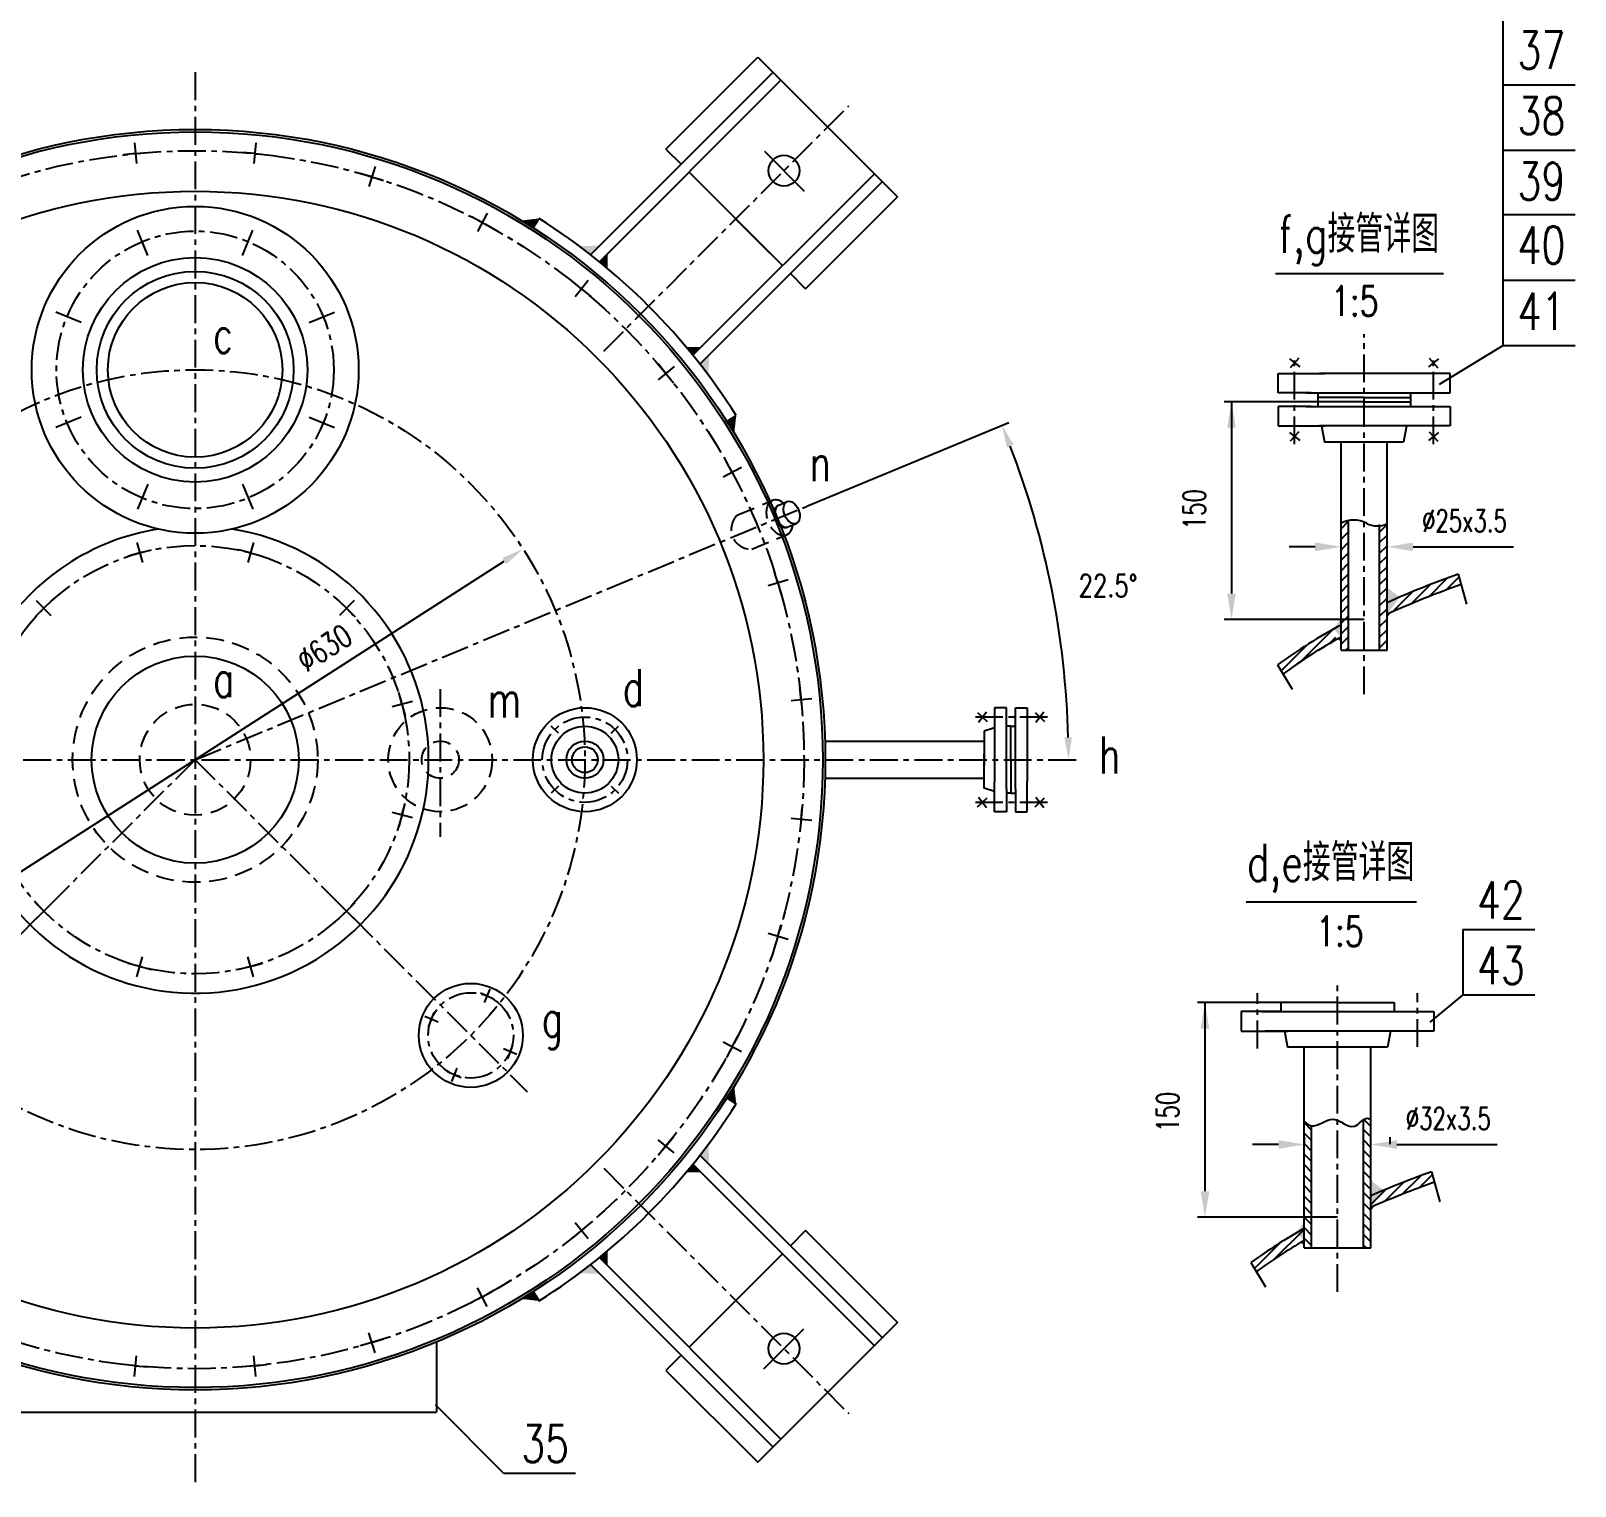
# Model space of a CAD drawing. Extents: x 0 to 1476, y -3 to 841.
# Drawn here: x 186.4 to 394.3, y 102.8 to 298.6 of the extents above; entities that cross this region are included whole.
import ezdxf
from ezdxf.enums import TextEntityAlignment as Align

# ---------------------------------------------------------------- set-up
doc = ezdxf.new("R2010")
doc.units = 0
doc.header["$LTSCALE"] = 3
doc.header["$MEASUREMENT"] = 0
doc.linetypes.add('CENTER', pattern=[2, 1.25, -0.25, 0.25, -0.25])
doc.linetypes.add('DASHED', pattern=[1.2, 0.8, -0.4])
doc.layers.get('0').update_dxf_attribs({"linetype": 'CONTINUOUS'})
doc.layers.get('DEFPOINTS').update_dxf_attribs({"linetype": 'CONTINUOUS'})
for name, color, linetype in [('1', 2, 'CONTINUOUS'), ('2', 1, 'CONTINUOUS'), ('3', 2, 'CENTER'), ('4', 2, 'CENTER'), ('5', 4, 'DASHED')]:
    doc.layers.add(name, color=color, linetype=linetype)
doc.styles.get("Standard").update_dxf_attribs({"font": 'simplex', "width": 0.75, "bigfont": 'hztxt'})
doc.dimstyles.get("Standard").update_dxf_attribs({"dimtxt": 3, "dimasz": 3, "dimexe": 1, "dimexo": 0.06, "dimgap": 1, "dimtad": 1, "dimzin": 0, "dimtxsty": 'STANDARD', "dimcen": 0.09, "dimclrd": 3, "dimclre": 3, "dimclrt": 3, "dimazin": 3, "dimtfac": 0.051429, "dimtofl": 0, "dimtmove": 0, "dimatfit": 3, "dimtolj": 1, "dimtzin": 0})

# ---------------------------------------------------------------- blocks, each defined once
blk = doc.blocks.new('*X0')
at = {"color": 0}
for p, q in [((2942.09, 222.56), (2944.59, 225.06)), ((2944.39, 223.45), (2946.17, 225.22)), ((2937.19, 220.48), (2939.95, 223.24)), ((2939.71, 221.59), (2942.31, 224.19)), ((2924.91, 213.86), (2929.19, 218.14)), ((2928.68, 216.22), (2929.59, 217.13)), ((2922.22, 212.58), (2925.71, 216.08))]:
    blk.add_line(p, q, dxfattribs=at)
blk = doc.blocks.new('*D36')
at = {"color": 3, "linetype": 'BYBLOCK'}
blk.add_line((2896.79, 270.6), (2980.04, 324.08), dxfattribs=at)
for points in [[(2979.77, 324.5), (2980.31, 323.66), (2982.57, 325.7)], [(2896.52, 271.02), (2897.06, 270.18), (2894.27, 268.98)]]:
    blk.add_solid(points, dxfattribs=at)
at = {"layer": 'DEFPOINTS', "color": 0, "linetype": 'BYBLOCK'}
for p in [(2982.57, 325.7), (2894.27, 268.98)]:
    blk.add_point(p, dxfattribs=at)
at = {"color": 3, "linetype": 'BYBLOCK', "insert": (2955.81, 312.39), "char_height": 3, "attachment_point": 5, "rotation": 32.7153}
blk.add_mtext('\\A1;∅630', dxfattribs=at)
blk = doc.blocks.new('*D40')
at = {"color": 3, "linetype": 'BYBLOCK'}
for p, q in [((2928.03, 451.5), (2928.03, 456.79)), ((2931.03, 455.79), (2945.55, 455.79)), ((2948.55, 451.48), (2948.55, 456.79))]:
    blk.add_line(p, q, dxfattribs=at)
for points in [[(2931.03, 456.29), (2931.03, 455.29), (2928.03, 455.79)], [(2945.55, 456.29), (2945.55, 455.29), (2948.55, 455.79)]]:
    blk.add_solid(points, dxfattribs=at)
at = {"layer": 'DEFPOINTS', "color": 0, "linetype": 'BYBLOCK'}
for p in [(2948.55, 455.79), (2928.03, 451.44), (2948.55, 451.42)]:
    blk.add_point(p, dxfattribs=at)
at = {"color": 3, "linetype": 'BYBLOCK', "insert": (2938.29, 458.29), "char_height": 3, "attachment_point": 5}
blk.add_mtext('\\A1;∅125', dxfattribs=at)
blk = doc.blocks.new('*D19')
at = {"color": 3, "linetype": 'BYBLOCK'}
for p, q in [((2938.42, 407.13), (2938.42, 399.7)), ((2971.42, 400.65), (2971.42, 401.7)), ((2968.42, 400.7), (2941.42, 400.7))]:
    blk.add_line(p, q, dxfattribs=at)
for points in [[(2941.42, 401.2), (2941.42, 400.2), (2938.42, 400.7)], [(2968.42, 401.2), (2968.42, 400.2), (2971.42, 400.7)]]:
    blk.add_solid(points, dxfattribs=at)
at = {"layer": 'DEFPOINTS', "color": 0, "linetype": 'BYBLOCK'}
for p in [(2938.42, 407.19), (2938.42, 400.7), (2971.42, 400.59)]:
    blk.add_point(p, dxfattribs=at)
at = {"color": 3, "linetype": 'BYBLOCK', "insert": (2954.92, 403.2), "char_height": 3, "attachment_point": 5}
blk.add_mtext('\\A1;200', dxfattribs=at)
blk = doc.blocks.new('*D9')
at = {"color": 3, "linetype": 'BYBLOCK'}
for p, q in [((2990.08, 443.15), (2988.84, 443.15)), ((2989.84, 424.43), (2989.84, 440.15)), ((2975.98, 421.43), (2990.84, 421.43))]:
    blk.add_line(p, q, dxfattribs=at)
for points in [[(2989.34, 440.15), (2990.34, 440.15), (2989.84, 443.15)], [(2989.34, 424.43), (2990.34, 424.43), (2989.84, 421.43)]]:
    blk.add_solid(points, dxfattribs=at)
at = {"layer": 'DEFPOINTS', "color": 0, "linetype": 'BYBLOCK'}
for p in [(2989.84, 443.15), (2990.14, 443.15), (2975.92, 421.43)]:
    blk.add_point(p, dxfattribs=at)
at = {"color": 3, "linetype": 'BYBLOCK', "insert": (2987.34, 432.29), "char_height": 3, "attachment_point": 5, "rotation": 90}
blk.add_mtext('\\A1;100', dxfattribs=at)

msp = doc.modelspace()

# ---------------------------------------------------------------- hatches: boundary and pattern name
at = {"layer": '1'}
h = msp.add_hatch(dxfattribs=at)
h.set_pattern_fill('ANSI31', color=256, scale=8, style=0)
h.set_pattern_definition([(45, (-2734.2247, -459.7851), (-0.70710678, 0.70710678), [])])
h.paths.add_polyline_path([(362.7692, 219.40642), (363.7692, 219.40642), (363.7692, 232.73, 0.071465137), (362.7692, 232.38975)])
h.paths.add_polyline_path([(362.7692, 215.26731), (363.7692, 215.26731), (363.7692, 219.40642), (362.7692, 219.40642)])
h.paths.add_polyline_path([(367.9692, 215.26731), (368.9692, 215.26731), (368.9692, 232.31321, -0.086303003), (367.9692, 232.02052)])
h = msp.add_hatch(dxfattribs=at)
h.set_pattern_fill('ANSI31', color=256, scale=8, angle=90, style=0)
h.set_pattern_definition([(135, (-2734.872, -384.5111), (-0.70710678, -0.70710678), [])])
edge = h.paths.add_edge_path()
edge.add_spline(control_points=[(366.79237, 152.10664), (366.6438, 152.19395), (366.30637, 152.35279), (365.9779, 152.20987), (365.79237, 152.08511)], knot_values=[11.603154788, 11.603154788, 11.603154788, 11.603154788, 12.105688305, 12.762893084, 12.762893084, 12.762893084, 12.762893084], degree=3, periodic=0)
edge.add_line((365.79237, 152.08511), (365.79237, 134.82369))
edge.add_line((365.79237, 134.82369), (366.79237, 134.82369))
edge.add_line((366.79237, 134.82369), (366.79237, 152.10664))
edge = h.paths.add_edge_path()
edge.add_line((357.79237, 138.96281), (358.79237, 138.96281))
edge.add_line((358.79237, 138.96281), (358.79237, 151.27355))
edge.add_spline(control_points=[(358.79237, 151.27355), (358.78165, 151.2756), (358.43822, 151.34676), (358.10828, 151.60125), (357.79237, 151.85881)], knot_values=[2.978382655, 2.978382655, 2.978382655, 2.978382655, 3.014019375, 4.122089609, 4.122089609, 4.122089609, 4.122089609], degree=3, periodic=0)
edge.add_line((357.79237, 151.85881), (357.79237, 138.96281))
h.paths.add_polyline_path([(357.79237, 134.82369), (358.79237, 134.82369), (358.79237, 138.96281), (357.79237, 138.96281)])

# ---------------------------------------------------------------- linework, layer by layer
at = {"color": 3, "linetype": 'BYBLOCK'}
for p, q in [((359.62812, 248.70907), (347.02375, 248.70907)), ((348.02375, 248.70907), (348.02375, 222.90642)), ((290.8364, 234.64629), (318.04931, 245.91825)), ((359.2692, 229.1936), (355.7692, 229.1936)), ((362.7692, 229.2536), (362.7692, 230.1936)), ((368.9692, 229.24805), (368.9692, 230.18805)), ((372.4692, 229.18805), (375.9692, 229.18805)), ((375.9692, 229.18805), (385.97056, 229.18805)), ((365.8692, 219.40642), (347.02375, 219.40642)), ((356.05129, 167.84406), (343.44692, 167.84406)), ((344.44692, 167.84406), (344.44692, 142.46281)), ((357.85805, 148.80999), (357.85805, 149.74999)), ((369.39237, 148.80443), (369.39237, 149.74443)), ((354.35805, 148.74999), (350.85805, 148.74999)), ((370.29237, 148.74443), (373.79237, 148.74443)), ((373.79237, 148.74443), (383.79373, 148.74443)), ((362.29237, 138.96281), (343.44692, 138.96281))]:
    msp.add_line(p, q, dxfattribs=at)
at = {"color": 0}
for p, q in [((368.61174, 141.06729), (371.21807, 143.67362)), ((370.99963, 142.04097), (373.49769, 144.53903)), ((373.29785, 142.92498), (375.07093, 144.69806)), ((366.79237, 140.66214), (368.85199, 142.72176)), ((353.81704, 133.34366), (357.79237, 137.31899)), ((351.12062, 132.06146), (354.61802, 135.55886)), ((357.58305, 135.69546), (357.79237, 135.90478))]:
    msp.add_line(p, q, dxfattribs=at)
at = {"color": 3, "linetype": 'BYBLOCK'}
msp.add_arc((208.49706, 200.54022), 117.57849, 1.461934, 21.038066, dxfattribs=at)
for points in [[(347.44042, 245.20907), (348.60708, 245.20907), (348.02375, 248.70907)], [(317.77368, 242.56407), (318.70237, 242.93494), (317.12543, 245.53557)], [(359.2692, 229.77694), (359.2692, 228.61027), (362.7692, 229.1936)], [(372.4692, 229.77138), (372.4692, 228.60472), (368.9692, 229.18805)], [(347.44042, 222.90642), (348.60708, 222.90642), (348.02375, 219.40642)], [(326.53724, 203.54636), (325.53732, 203.5336), (326.07556, 200.54022)], [(343.86359, 164.34406), (345.03026, 164.34406), (344.44692, 167.84406)], [(354.35805, 149.33332), (354.35805, 148.16665), (357.85805, 148.74999)], [(370.29237, 149.32776), (370.29237, 148.1611), (366.79237, 148.74443)], [(343.86359, 142.46281), (345.03026, 142.46281), (344.44692, 138.96281)]]:
    msp.add_solid(points, dxfattribs=at)
at = {"layer": '1'}
for p, q in [((384.60286, 282.57447), (384.60286, 300.22765)), ((285.1594, 282.42323), (290.50806, 277.07457)), ((384.60286, 256.28667), (384.60286, 282.57447)), ((202.13061, 268.38415), (200.71968, 271.79043)), ((214.86352, 268.38415), (216.27444, 271.79043)), ((193.12708, 259.38062), (189.7208, 260.79155)), ((223.86704, 259.38062), (227.27332, 260.79155)), ((384.60286, 256.28667), (375.99609, 251.03848)), ((193.12708, 246.64771), (189.7208, 245.23679)), ((223.86704, 246.64771), (227.27332, 245.23679)), ((202.13061, 237.64419), (200.71968, 234.23791)), ((214.86352, 237.64419), (216.27444, 234.23791)), ((378.54484, 225.51444), (379.65602, 221.48979)), ((354.21577, 213.3025), (356.17881, 210.05264)), ((257.41786, 204.09338), (256.44925, 205.06198)), ((264.52416, 204.09338), (265.49276, 205.06198)), ((257.41786, 196.98707), (256.44925, 196.01847)), ((264.52416, 196.98707), (265.49276, 196.01847)), ((379.16058, 177.69459), (379.16058, 168.90984)), ((379.16058, 168.90984), (374.74026, 165.19746)), ((374.96801, 145.07082), (376.07919, 141.04617)), ((350.63895, 132.85889), (352.60198, 129.60902)), ((290.38007, 123.87789), (285.03141, 118.52922)), ((250.02115, 104.50742), (240.86553, 113.70751))]:
    msp.add_line(p, q, dxfattribs=at)
at = {"layer": '1', "color": 2}
for p, q in [((353.94374, 265.96951), (376.5788, 265.96951)), ((349.98895, 181.3931), (372.93317, 181.3931))]:
    msp.add_line(p, q, dxfattribs=at)
for centre, radius, start, end in [((364.45341, 229.07953), 3.71404, 61.9706201, 116.9666742), ((367.62766, 235.04206), 3.04078, 241.9706201, 296.1792305)]:
    msp.add_arc(centre, radius, start, end, dxfattribs=at)
at = {"layer": '1'}
msp.add_open_spline([(357.79237, 151.85881), (358.10828, 151.60125), (359.32559, 150.66232), (361.7151, 153.31741), (364.36794, 150.08066), (365.89116, 152.54825), (366.6438, 152.19395), (366.79237, 152.10664)], degree=3, knots=[2.978382655, 2.978382655, 2.978382655, 2.978382655, 4.086452888, 7.197994981, 10.176065305, 12.260359566, 12.762893084, 12.762893084, 12.762893084, 12.762893084], dxfattribs=at)
for points in [[(254.00918, 272.12776), (254.81395, 273.3936), (252.41848, 273.11459)], [(261.74311, 268.49409), (260.21048, 269.66758), (262.98086, 269.73184)], [(262.92308, 267.55274), (264.04152, 268.67118), (264.02874, 266.63941)], [(275.50958, 254.96624), (276.62802, 256.08468), (274.59624, 256.0719)], [(276.45093, 253.78627), (277.62442, 252.25364), (277.68868, 255.02402)], [(280.0846, 246.05235), (281.35044, 246.85711), (281.07142, 244.46164)], [(368.9692, 220.10666), (370.6755, 222.40928), (368.9692, 223.74871)], [(362.7692, 217.04865), (361.79236, 218.12826), (362.7692, 219.64712)], [(368.9692, 220.10666), (368.9692, 219.64021), (369.45083, 220.32004)], [(362.7692, 217.04865), (362.29582, 216.77981), (362.7692, 216.45287)], [(280.0846, 155.0281), (281.35044, 154.22334), (281.07142, 156.61881)], [(276.45093, 147.29418), (277.62442, 148.82681), (277.68868, 146.05643)], [(275.50958, 146.11421), (276.62802, 144.99577), (274.59624, 145.00855)], [(366.79237, 140.28682), (368.49868, 142.58944), (366.79237, 143.92887)], [(366.79237, 140.28682), (366.79237, 139.82037), (367.274, 140.50021)], [(357.79237, 135.81687), (356.81553, 136.89648), (357.79237, 138.41534)], [(357.79237, 135.81687), (357.31899, 135.54803), (357.79237, 135.22109)], [(262.92308, 133.52771), (264.04152, 132.40927), (264.02874, 134.44104)], [(261.74311, 132.58636), (260.21048, 131.41287), (262.98086, 131.34861)], [(254.00918, 128.95269), (254.81395, 127.68685), (252.41848, 127.96586)]]:
    msp.add_solid(points, dxfattribs=at)
at = {"layer": '2'}
for p, q in [((271.88105, 282.73325), (284.25542, 295.10762)), ((284.25542, 295.10762), (303.06446, 276.29858)), ((261.74311, 268.49409), (286.30603, 293.05701)), ((262.92308, 267.55274), (287.36669, 291.99635)), ((384.60286, 291.39022), (394.28448, 291.39022)), ((200.31969, 283.56647), (200.59474, 280.77387)), ((216.67443, 283.56647), (216.39939, 280.77387)), ((200.4626, 282.11545), (198.84013, 281.95565)), ((200.4626, 282.11545), (202.08508, 282.27525)), ((216.53152, 282.11545), (214.90905, 282.27525)), ((216.53152, 282.11545), (218.15399, 281.95565)), ((271.88105, 282.73325), (273.93166, 280.68264)), ((384.60286, 282.57447), (394.28448, 282.57447)), ((232.29168, 278.98056), (230.73156, 279.45381)), ((232.71492, 280.37582), (231.90035, 277.69053)), ((232.29168, 278.98056), (233.8518, 278.5073)), ((274.99232, 279.62198), (287.57882, 267.03548)), ((275.50958, 254.96624), (299.95319, 279.40985)), ((276.45093, 253.78627), (301.01385, 278.34919)), ((276.68937, 277.92492), (285.88176, 268.73254)), ((290.69009, 263.92421), (303.06446, 276.29858)), ((247.13742, 272.83125), (245.69961, 273.59978)), ((247.82474, 274.11713), (246.50194, 271.64236)), ((247.13742, 272.83125), (248.57524, 272.06272)), ((254.00918, 272.12776), (254.81395, 273.3936)), ((384.60286, 273.91819), (394.28448, 273.91819)), ((260.49824, 263.90384), (259.23798, 264.9381)), ((261.42321, 265.03092), (259.64303, 262.86176)), ((288.63948, 265.97482), (290.69009, 263.92421)), ((384.60286, 265.10243), (394.28448, 265.10243)), ((260.49824, 263.90384), (261.75849, 262.86957)), ((384.60286, 256.28667), (394.28448, 256.28667)), ((271.86068, 252.5414), (270.82641, 253.80165)), ((355.82488, 254.47686), (357.20711, 253.40055)), ((357.10618, 254.58595), (355.92127, 253.29563)), ((375.91351, 254.47686), (374.53128, 253.40055)), ((374.63221, 254.58595), (375.81712, 253.29563)), ((272.98776, 253.46637), (270.8186, 251.68619)), ((271.86068, 252.5414), (272.89494, 251.28114)), ((280.0846, 246.05235), (281.35044, 246.85711)), ((360.14315, 245.45954), (360.54897, 243.29945)), ((371.59524, 245.45954), (371.18942, 243.29945)), ((355.82488, 244.57762), (357.20711, 243.50131)), ((357.10618, 244.68671), (355.92127, 243.39639)), ((371.18942, 243.29945), (360.54897, 243.29945)), ((375.91351, 244.57762), (374.53128, 243.50131)), ((374.63221, 244.68671), (375.81712, 243.39639)), ((282.07396, 239.8679), (279.59919, 238.54511)), ((280.78809, 239.18058), (280.01956, 240.6184)), ((280.78809, 239.18058), (281.55662, 237.74277)), ((285.88175, 235.29728), (286.22181, 235.43814)), ((287.06883, 234.80368), (288.20905, 235.27597)), ((287.79191, 230.68084), (288.18569, 230.84395)), ((288.28595, 231.86531), (289.44857, 232.34689)), ((200.66121, 229.78402), (201.38749, 227.07352)), ((201.03858, 228.37566), (202.61335, 228.79762)), ((215.95555, 228.37566), (214.38078, 228.79762)), ((216.33291, 229.78402), (215.60664, 227.07352)), ((201.03858, 228.37566), (199.46381, 227.9537)), ((215.95555, 228.37566), (217.53031, 227.9537)), ((288.33265, 224.75809), (285.64737, 223.94351)), ((286.93739, 224.33484), (286.46414, 225.89496)), ((286.93739, 224.33484), (287.41065, 222.77472)), ((188.12011, 220.91718), (186.9673, 219.76437)), ((187.08912, 221.94817), (189.07334, 219.96395)), ((188.12011, 220.91718), (189.27292, 222.06999)), ((228.87402, 220.91718), (227.7212, 222.06999)), ((229.90501, 221.94817), (227.92078, 219.96395)), ((228.87402, 220.91718), (230.02683, 219.76437)), ((362.7692, 215.26731), (368.9692, 215.26731)), ((290.07228, 208.57468), (289.91249, 210.19715)), ((237.74086, 208.37608), (235.03036, 207.6498)), ((236.3325, 207.99871), (235.91054, 209.57348)), ((236.3325, 207.99871), (236.75446, 206.42394)), ((291.52331, 208.7176), (288.7307, 208.44255)), ((290.07228, 208.57468), (290.23208, 206.95221)), ((313.83784, 206.87285), (315.12817, 205.68794)), ((313.94693, 205.59155), (315.02324, 206.97378)), ((321.57536, 206.87285), (322.86569, 205.68794)), ((321.68445, 205.59155), (322.76076, 206.97378)), ((316.12706, 204.82899), (314.73997, 204.38609)), ((314.73997, 204.38609), (314.73997, 199.75265)), ((314.73997, 196.69436), (314.73997, 201.3278)), ((313.94693, 195.4889), (315.02324, 194.10667)), ((316.12706, 196.25146), (314.73997, 196.69436)), ((321.68445, 195.4889), (322.76076, 194.10667)), ((237.74086, 192.70437), (235.03036, 193.43065)), ((236.3325, 193.08174), (236.75446, 194.65651)), ((290.07228, 192.50577), (290.23208, 194.12824)), ((313.83784, 194.2076), (315.12817, 195.39251)), ((321.57536, 194.2076), (322.86569, 195.39251)), ((236.3325, 193.08174), (235.91054, 191.50697)), ((291.52331, 192.36285), (288.7307, 192.6379)), ((290.07228, 192.50577), (289.91249, 190.8833)), ((188.12011, 180.16327), (186.9673, 181.31608)), ((187.08912, 179.13228), (189.07334, 181.1165)), ((229.90501, 179.13228), (227.92078, 181.1165)), ((228.87402, 180.16327), (230.02683, 181.31608)), ((188.12011, 180.16327), (189.27292, 179.01046)), ((228.87402, 180.16327), (227.7212, 179.01046)), ((288.33265, 176.32236), (285.64737, 177.13694)), ((286.93739, 176.74561), (286.46414, 175.18549)), ((286.93739, 176.74561), (287.41065, 178.30573)), ((379.16058, 177.69459), (388.84221, 177.69459)), ((201.03858, 172.70479), (199.46381, 173.12675)), ((200.66121, 171.29643), (201.38749, 174.00693)), ((201.03858, 172.70479), (202.61335, 172.28283)), ((215.95555, 172.70479), (214.38078, 172.28283)), ((216.33291, 171.29643), (215.60664, 174.00693)), ((215.95555, 172.70479), (217.53031, 173.12675)), ((247.79835, 168.73862), (246.90155, 169.11008)), ((248.16981, 169.63541), (247.42688, 167.84182)), ((247.79835, 168.73862), (248.69515, 168.36715)), ((379.16058, 168.87883), (388.84221, 168.87883)), ((240.29867, 165.63215), (240.67014, 166.52895)), ((239.40188, 166.00361), (241.19547, 165.26068)), ((240.29867, 165.63215), (239.92721, 164.73535)), ((282.07396, 161.21255), (279.59919, 162.53534)), ((280.78809, 161.89987), (281.55662, 163.33768)), ((355.16632, 164.01592), (355.57214, 161.85583)), ((369.41841, 164.01592), (369.0126, 161.85583)), ((251.80161, 160.86747), (250.00802, 161.6104)), ((250.90482, 161.23894), (250.53335, 160.34214)), ((250.90482, 161.23894), (251.27628, 162.13574)), ((280.78809, 161.89987), (280.01956, 160.46205)), ((369.0126, 161.85583), (355.57214, 161.85583)), ((243.40514, 158.13247), (242.50834, 158.50394)), ((243.03367, 157.23567), (243.77661, 159.02927)), ((243.40514, 158.13247), (244.30194, 157.76101)), ((280.0846, 155.0281), (281.35044, 154.22334)), ((271.86068, 148.53905), (272.89494, 149.79931)), ((272.98776, 147.61408), (270.8186, 149.39426)), ((271.86068, 148.53905), (270.82641, 147.2788)), ((275.50958, 146.11421), (299.95319, 121.6706)), ((276.45093, 147.29418), (301.01385, 122.73126)), ((261.42321, 136.04953), (259.64303, 138.21869)), ((260.49824, 137.17661), (261.75849, 138.21088)), ((260.49824, 137.17661), (259.23798, 136.14235)), ((290.69009, 137.15624), (288.63948, 135.10563)), ((290.69009, 137.15624), (303.06446, 124.78187)), ((262.92308, 133.52771), (287.36669, 109.0841)), ((287.57882, 134.04497), (274.99232, 121.45847)), ((357.79237, 134.82369), (366.79237, 134.82369)), ((261.74311, 132.58636), (286.30603, 108.02344)), ((285.88176, 132.34791), (276.68937, 123.15553)), ((247.82474, 126.96332), (246.50194, 129.43809)), ((247.13742, 128.2492), (248.57524, 129.01773)), ((254.00918, 128.95269), (254.81395, 127.68685)), ((247.13742, 128.2492), (245.69961, 127.48067)), ((303.06446, 124.78187), (284.25542, 105.97283)), ((232.71492, 120.70463), (231.90035, 123.38992)), ((232.29168, 122.09989), (230.73156, 121.62664)), ((232.29168, 122.09989), (233.8518, 122.57315)), ((240.99706, 122.18285), (240.99706, 112.74176)), ((200.4626, 118.965), (198.84013, 119.1248)), ((200.31969, 117.51398), (200.59474, 120.30658)), ((200.4626, 118.965), (202.08508, 118.8052)), ((216.53152, 118.965), (214.90905, 118.8052)), ((216.67443, 117.51398), (216.39939, 120.30658)), ((216.53152, 118.965), (218.15399, 119.1248)), ((273.93166, 120.39781), (271.88105, 118.3472)), ((271.88105, 118.3472), (284.25542, 105.97283)), ((175.99706, 112.74176), (240.99706, 112.74176)), ((250.02115, 104.50742), (259.70277, 104.50742))]:
    msp.add_line(p, q, dxfattribs=at)
at = {"layer": '2', "color": 1}
for p, q in [((354.28704, 249.90907), (354.28704, 252.53721)), ((354.28704, 252.53721), (360.5692, 252.53721)), ((377.45135, 252.53721), (359.8692, 252.53721)), ((377.45135, 249.90907), (377.45135, 252.53721)), ((358.7692, 249.90907), (354.28704, 249.90907)), ((358.0692, 249.90907), (377.45135, 249.90907)), ((359.62812, 249.90907), (359.62812, 248.08768)), ((372.11027, 249.90907), (372.11027, 248.08768)), ((354.28704, 248.08768), (354.28704, 245.45954)), ((358.7692, 248.08768), (354.28704, 248.08768)), ((358.0692, 248.08768), (377.45135, 248.08768)), ((365.8692, 249.28768), (359.62812, 249.28768)), ((365.8692, 248.70907), (359.62812, 248.70907)), ((365.8692, 249.28768), (372.11027, 249.28768)), ((365.8692, 248.70907), (372.11027, 248.70907)), ((377.45135, 248.08768), (377.45135, 245.45954)), ((354.28704, 245.45954), (360.5692, 245.45954)), ((377.45135, 245.45954), (359.8692, 245.45954)), ((362.7692, 215.26731), (362.7692, 243.29945)), ((368.9692, 215.26731), (368.9692, 243.29945)), ((363.7692, 215.26731), (363.7692, 232.73)), ((367.9692, 215.26731), (367.9692, 232.18521)), ((317.72706, 207.54022), (316.12706, 207.54022)), ((316.12706, 207.54022), (316.12706, 197.54022)), ((317.72706, 196.64022), (317.72706, 207.54022)), ((318.92706, 207.54022), (320.52706, 207.54022)), ((318.92706, 196.64022), (318.92706, 207.54022)), ((320.52706, 207.54022), (320.52706, 197.54022)), ((318.32706, 205.04022), (317.72706, 205.04022)), ((318.32706, 205.04022), (318.92706, 205.04022)), ((318.32706, 200.54022), (318.32706, 205.04022)), ((318.32706, 200.54022), (318.32706, 205.04022)), ((293.29022, 203.04022), (314.73997, 203.04022)), ((318.32706, 200.54022), (318.32706, 196.04022)), ((318.32706, 200.54022), (318.32706, 196.04022)), ((293.29022, 198.04022), (314.73997, 198.04022)), ((316.12706, 193.54022), (316.12706, 197.54022)), ((320.52706, 193.54022), (320.52706, 197.54022)), ((317.72706, 196.64022), (317.72706, 193.54022)), ((318.32706, 196.04022), (317.72706, 196.04022)), ((318.32706, 196.04022), (318.92706, 196.04022)), ((318.92706, 196.64022), (318.92706, 193.54022)), ((317.72706, 193.54022), (316.12706, 193.54022)), ((318.92706, 193.54022), (320.52706, 193.54022)), ((354.65129, 166.64406), (349.31021, 166.64406)), ((349.31021, 166.64406), (349.31021, 164.01592)), ((352.05129, 166.64406), (375.27452, 166.64406)), ((354.65129, 167.84406), (354.65129, 166.64406)), ((362.29237, 167.84406), (354.65129, 167.84406)), ((362.29237, 167.84406), (369.93344, 167.84406)), ((369.93344, 167.84406), (369.93344, 166.64406)), ((375.27452, 166.64406), (375.27452, 164.01592)), ((349.31021, 164.01592), (355.59237, 164.01592)), ((375.27452, 164.01592), (352.56632, 164.01592)), ((357.79237, 134.82369), (357.79237, 161.85583)), ((366.79237, 134.82369), (366.79237, 161.85583)), ((365.79237, 134.82369), (365.79237, 152.08511)), ((358.79237, 134.82369), (358.79237, 151.27355))]:
    msp.add_line(p, q, dxfattribs=at)
for points in [[(378.54484, 225.51444, 0.020342635), (368.9692, 221.67244)], [(378.93086, 224.11631, 0.021282832), (368.9692, 220.10666)], [(362.7692, 218.66344, 0.034670357), (354.21577, 213.3025, 0.031936976)], [(362.7692, 217.04865, 0.03234861), (354.93565, 212.06908, 0.0295581)], [(374.96801, 145.07082, 0.017324858), (366.79237, 141.84767, 0.017324858)], [(375.35403, 143.67269, 0.018245313), (366.79237, 140.28682, 0.018245313)], [(357.79237, 137.45226, 0.029187611), (350.63895, 132.85889)], [(357.79237, 135.81687, 0.026750425), (351.35882, 131.62546)]]:
    msp.add_lwpolyline(points, format="xyb", dxfattribs=at)
at = {"layer": '2'}
for centre, radius in [((208.49706, 200.54022), 84.83), ((208.49706, 200.54022), 84.5), ((287.76974, 279.8129), 2.08218), ((208.49706, 200.54022), 76.50084), ((208.49706, 253.01417), 22), ((208.49706, 253.01417), 15.11255), ((208.49706, 253.01417), 13.25), ((208.49706, 253.01417), 11.75), ((208.49706, 200.54022), 13.94164), ((260.97101, 200.54022), 7), ((260.97101, 200.54022), 4.5), ((260.97101, 200.54022), 2.5), ((260.97101, 200.54022), 1.73852), ((245.60174, 163.43554), 7), ((287.76974, 121.26755), 2.08218)]:
    msp.add_circle(centre, radius, dxfattribs=at)
for radius, start, end in [(86.33, 32.446357, 57.553643), (31.43695, 147.8659446, 80.9087901), (31.43695, 99.0912099, 147.8222439), (86.33, 302.446357, 327.553643)]:
    msp.add_arc((208.49706, 200.54022), radius, start, end, dxfattribs=at)
for centre, major_axis, ratio, start_param, end_param in [((287.17804, 233.1296), (-0.95623, 2.30854), 0.656464442, 5.401298734, 6.509500605), ((287.67739, 233.3345), (-0.60856, 1.46918), 0.756437028, 6.279997182, 7.103547734), ((287.6752, 233.33358), (-0.60403, 1.47107), 0.623388646, 0.001299675, 1.08378587), ((287.6752, 233.33358), (-0.60403, 1.47107), 0.623388646, 2.067420731, 3.14893432), ((287.67739, 233.3345), (-0.60856, 1.46918), 0.756437028, 8.604322398, 9.424777961), ((287.17804, 233.1296), (-0.95623, 2.30854), 0.656464442, 9.198418119, 10.304807231)]:
    msp.add_ellipse(centre, major_axis=major_axis, ratio=ratio, start_param=start_param, end_param=end_param, dxfattribs=at)
msp.add_ellipse((288.80642, 233.80214), major_axis=(-0.60403, 1.47107), ratio=0.623388646, dxfattribs=at)
at = {"layer": '3'}
for p, q in [((208.49706, 293.06703), (208.49706, 102.76871)), ((263.49613, 255.53929), (296.51571, 288.55887)), ((208.49706, 200.54022), (290.78097, 234.62333)), ((241.49706, 210.04567), (241.49706, 190.14969)), ((95.35129, 200.54022), (327.52266, 200.54022)), ((208.49706, 200.54022), (163.80604, 155.8492)), ((208.49706, 200.54022), (253.18808, 155.8492)), ((239.40188, 166.00361), (241.19547, 165.26068)), ((251.80161, 160.86747), (250.00802, 161.6104)), ((263.49613, 145.54116), (296.51571, 112.52158))]:
    msp.add_line(p, q, dxfattribs=at)
for centre, radius in [((208.49706, 200.54022), 81.96993), ((208.49706, 253.01417), 18.67051), ((208.49706, 200.54022), 52.47394), ((208.49706, 200.54022), 28.81736), ((260.97101, 200.54022), 5.74), ((245.60174, 163.43554), 5.74)]:
    msp.add_circle(centre, radius, dxfattribs=at)
at = {"layer": '4', "color": 2}
for p, q in [((365.8692, 209.34492), (365.8692, 257.83409)), ((356.51451, 243.00503), (356.51451, 254.86931)), ((375.22388, 243.00503), (375.22388, 254.86931)), ((323.25704, 206.28118), (313.55448, 206.28118)), ((323.25704, 194.79927), (313.55448, 194.79927)), ((362.29237, 128.9013), (362.29237, 170.86199)), ((351.53768, 161.67945), (351.53768, 169.12711)), ((373.04706, 161.88344), (373.04706, 169.12711))]:
    msp.add_line(p, q, dxfattribs=at)
at = {"layer": '5', "linetype": 'DASHED'}
for p, q in [((281.53859, 233.49828), (285.88004, 235.29657)), ((283.45923, 228.88618), (287.79191, 230.68084))]:
    msp.add_line(p, q, dxfattribs=at)
at = {"layer": '5'}
for centre, radius in [((208.49706, 200.54022), 16.4934), ((208.49706, 200.54022), 7.46323), ((241.49706, 200.54022), 7), ((241.49706, 200.54022), 2.5)]:
    msp.add_circle(centre, radius, dxfattribs=at)
at = {"layer": '5', "linetype": 'DASHED'}
msp.add_arc((283.31473, 231.53197), 2.64973, 132.0909427, 273.1261237, dxfattribs=at)
at = {"layer": '5'}
for centre, major_axis, ratio, start_param, end_param in [((287.17804, 233.1296), (-0.95623, 2.30854), 0.656464442, 6.509500605, 9.198418119), ((287.67739, 233.3345), (-0.60856, 1.46918), 0.756437028, 7.103547734, 8.604322398), ((287.6752, 233.33358), (-0.60403, 1.47107), 0.623388646, 1.08378587, 2.067420731)]:
    msp.add_ellipse(centre, major_axis=major_axis, ratio=ratio, start_param=start_param, end_param=end_param, dxfattribs=at)
at = {"layer": 'DEFPOINTS', "color": 0, "linetype": 'BYBLOCK'}
for p in [(290.78097, 234.62333), (362.7692, 229.1936), (368.9692, 229.18805), (368.9692, 229.18805), (348.02375, 219.40642), (325.06966, 215.8873), (208.49706, 200.54022), (327.52266, 200.54022), (357.85805, 148.74999), (369.39237, 148.74443), (369.39237, 148.74443), (344.44692, 138.96281)]:
    msp.add_point(p, dxfattribs=at)

# ---------------------------------------------------------------- block references
at = {"layer": '1'}
msp.add_blockref('*X0', (-2567.51776, -0.07694), dxfattribs=at)

# ---------------------------------------------------------------- texts
at = {"color": 3, "linetype": 'BYBLOCK', "width": 0.7}
for p in [(344.52375, 234.24009), (340.94692, 153.15925)]:
    msp.add_text('150', height=3, rotation=90, dxfattribs=at).set_placement(p, align=Align.CENTER)
for s, p in [('%%c25x3.5', (379.38568, 232.68805)), ('%%c32x3.5', (377.20886, 152.24443))]:
    msp.add_text(s, height=3, dxfattribs=at).set_placement(p, align=Align.MIDDLE)
at = {"color": 3, "linetype": 'BYBLOCK', "insert": (331.39568, 223.96638), "char_height": 3, "attachment_point": 5}
msp.add_mtext('\\A1;22.5°', dxfattribs=at)
at = {"layer": '1', "color": 2}
for s, height, width, p in [('37', 5, 0.75, (386.53456, 293.53299)), ('38', 5, 0.75, (386.53456, 284.71723)), ('39', 5, 0.75, (386.53456, 275.90147)), ('f,g接管详图', 5, 0.75, (354.37174, 268.77068)), ('40', 5, 0.75, (386.53456, 267.30068)), ('1:5', 4, 0.75, (361.40527, 260.27904)), ('41', 5, 0.75, (386.53456, 258.39753)), ('c', 5, 0.7, (210.90893, 255.26629)), ('n', 5, 0.7, (291.22815, 238.00879)), ('a', 5, 0.7, (210.90892, 208.94354)), ('d', 5, 0.7, (266.07156, 207.73248)), ('m', 5, 0.7, (247.88608, 206.21867)), ('h', 5, 0.7, (330.19906, 198.66947)), ('d,e接管详图', 5, 0.75, (350.07891, 184.19427)), ('42', 5, 0.75, (381.09229, 179.1594)), ('1:5', 4, 0.75, (359.40449, 175.44997)), ('43', 5, 0.75, (381.09229, 170.34364)), ('g', 5, 0.7, (255.16027, 163.2263)), ('35', 5, 0.75, (252.4021, 105.97222))]:
    msp.add_text(s, height=height, dxfattribs=dict(at, width=width)).set_placement(p)

# ---------------------------------------------------------------- dimensions: what is measured, and where the dimension line sits
at = {"layer": '1'}
for base, p1, p2, text, picture, middle, set_off in [((218.6262, 353.99079), (198.11066, 349.64007), (218.6262, 349.62231), '%%c125', '*D40', (208.36843, 292.13296), (-2729.92126, -101.79907)), ((208.49706, 307.79041), (241.49706, 307.68074), (208.49706, 314.27862), '200', '*D19', (224.99706, 245.93258), (-2729.92126, -92.91152))]:
    dim = msp.add_linear_dim(base=base, p1=p1, p2=p2, text=text, dimstyle='STANDARD', dxfattribs=at)
    dim.commit()
    dim.dimension.update_dxf_attribs({"geometry": picture, "text_midpoint": middle, "insert": set_off})
dim = msp.add_linear_dim(base=(259.91667, 341.34914), p1=(245.99706, 319.63443), p2=(260.21615, 341.34914), angle=270, text='100', dimstyle='STANDARD', dxfattribs=at)
dim.commit()
dim.dimension.update_dxf_attribs({"geometry": '*D9', "text_midpoint": (257.41667, 266.13397), "insert": (-2729.92126, -101.79907)})
dim = msp.add_diameter_dim_2p(p1=(164.34726, 172.17987), p2=(252.64686, 228.90058), text='%%c630', dimstyle='STANDARD', dxfattribs=at)
dim.commit()
dim.dimension.update_dxf_attribs({"geometry": '*D36', "text_midpoint": (225.88802, 215.5891), "dimtype": 131, "insert": (-2729.92126, -96.79796)})

doc.saveas('drawing.dxf')
